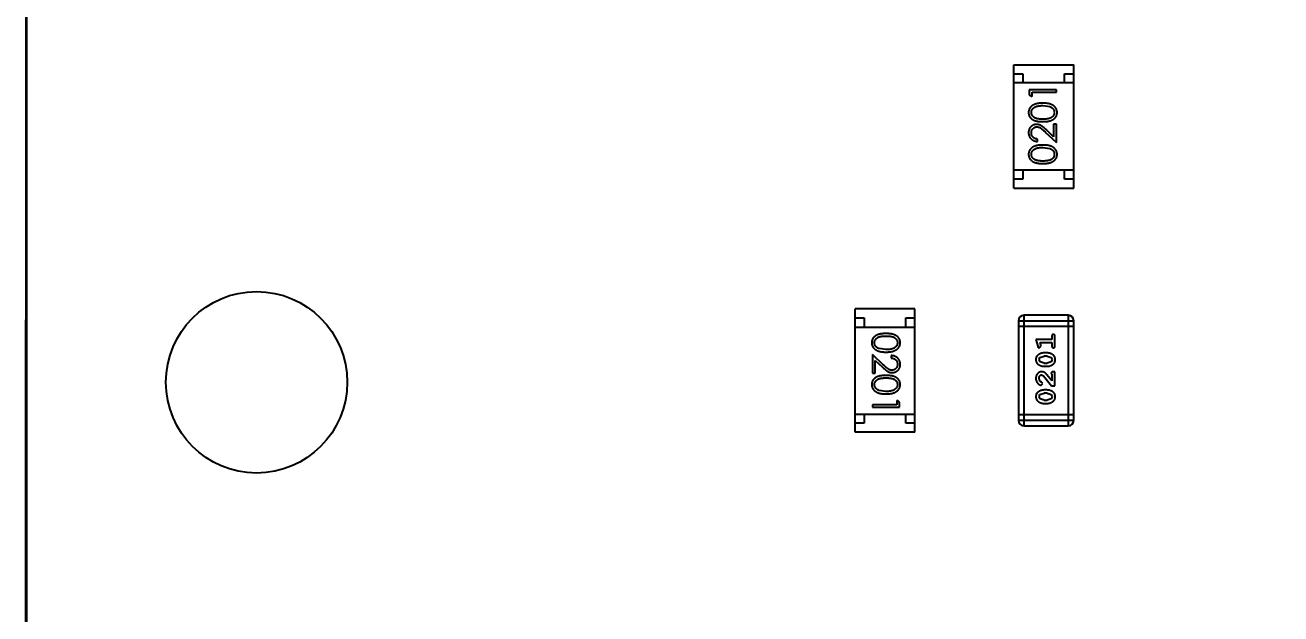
# Model space of a CAD drawing. Header units: inches. Extents: x -13 to 119, y -33 to 44.
# Drawn here: x 87.68 to 94.6, y 14.35 to 17.59 of the extents above; entities that cross this region are included whole.
import ezdxf

# ---------------------------------------------------------------- set-up
doc = ezdxf.new("R2010")
doc.units = ezdxf.units.IN
doc.header["$LTSCALE"] = 1.21
doc.header["$MEASUREMENT"] = 0
doc.header["$PDMODE"] = 3
doc.header["$PDSIZE"] = 0.3125
doc.layers.get('0').update_dxf_attribs({"linetype": 'CONTINUOUS'})
doc.layers.get('Defpoints').update_dxf_attribs({"linetype": 'CONTINUOUS'})
doc.layers.add('DIM', color=3, linetype='CONTINUOUS')
doc.styles.get("Standard").update_dxf_attribs({"font": 'txt', "width": 0.8})
doc.dimstyles.get("Standard").update_dxf_attribs({"dimtxt": 0.15625, "dimasz": 0.1875, "dimexe": 0.125, "dimexo": 0.0625, "dimgap": 0.09, "dimtad": 0, "dimtih": 1, "dimtoh": 1, "dimzin": 4, "dimdsep": 46, "dimtxsty": 'Standard', "dimblk": '_FILLED', "dimblk1": '_FILLED', "dimblk2": '_FILLED', "dimcen": 0.09, "dimazin": 1, "dimtp": 0.01, "dimtm": 0.01, "dimtfac": 1, "dimtofl": 0, "dimtmove": 0, "dimatfit": 3, "dimldrblk": '_FILLED', "dimfxl": 1, "dimtolj": 1, "dimtzin": 4, "dimarcsym": 0})

# ---------------------------------------------------------------- blocks, each defined once
blk = doc.blocks.new('_FILLED')
at = {"color": 0, "linetype": 'ByBlock'}
blk.add_solid([(0, 0), (-1, 0.1667), (-1, -0.1667)], dxfattribs=at)
blk = doc.blocks.new('*D26')
at = {"layer": 'Defpoints', "color": 0}
for p in [(87.6825, 22.6485), (108.0025, -8.1472), (108.0025, -17.2496)]:
    blk.add_point(p, dxfattribs=at)
at = {"layer": 'DIM', "color": 0, "lineweight": -2}
for p, q in [((87.6825, 22.586), (87.6825, -17.3746)), ((108.0025, -8.2097), (108.0025, -17.3746)), ((88.8825, -17.2496), (95.9125, -17.2496)), ((106.8025, -17.2496), (99.7725, -17.2496))]:
    blk.add_line(p, q, dxfattribs=at)
at = {"layer": 'DIM', "color": 0, "lineweight": -2, "xscale": 1.2, "yscale": 1.2, "zscale": 1.2, "rotation": 180}
blk.add_blockref('_FILLED', (87.6825, -17.2496), dxfattribs=at)
at = {"layer": 'DIM', "color": 0, "lineweight": -2, "xscale": 1.2, "yscale": 1.2, "zscale": 1.2}
blk.add_blockref('_FILLED', (108.0025, -17.2496), dxfattribs=at)
at = {"layer": 'DIM', "color": 0, "insert": (97.8425, -17.2496), "char_height": 1.2, "attachment_point": 5}
blk.add_mtext('\\A1;20.32', dxfattribs=at)

msp = doc.modelspace()

# ---------------------------------------------------------------- linework, layer by layer
at = {"color": 7, "linetype": 'Continuous'}
for p, q in [((87.6756, -1.8207), (87.6825, 22.6479)), ((93.1309, 16.6939), (93.1309, 17.3739)), ((93.1309, 17.3739), (93.4609, 17.3739)), ((93.1309, 17.3239), (93.1809, 17.3239)), ((93.1809, 17.3239), (93.1809, 17.2739)), ((93.4109, 17.2739), (93.4109, 17.3239)), ((93.4109, 17.3239), (93.4609, 17.3239)), ((93.4609, 16.6939), (93.4609, 17.3739)), ((93.4609, 17.2739), (93.1309, 17.2739)), ((93.2157, 17.2357), (93.2157, 17.2079)), ((93.3657, 17.2357), (93.2157, 17.2357)), ((93.2157, 17.2079), (93.231, 17.1991)), ((93.231, 17.1991), (93.231, 17.2222)), ((93.231, 17.2222), (93.3657, 17.2222)), ((93.3657, 17.2222), (93.3657, 17.2357)), ((93.2907, 17.1491), (93.3284, 17.1434)), ((93.3503, 17.0472), (93.3503, 16.9774)), ((93.3657, 17.0472), (93.3503, 17.0472)), ((93.3657, 16.9453), (93.3657, 17.0472)), ((93.3036, 17.0035), (93.3657, 16.9453)), ((93.3503, 16.9774), (93.3102, 17.0149)), ((93.2618, 16.951), (93.2618, 16.9645)), ((93.2907, 16.9184), (93.3284, 16.9127)), ((93.4609, 16.7939), (93.1309, 16.7939)), ((93.1809, 16.7939), (93.1809, 16.7439)), ((93.4109, 16.7439), (93.4109, 16.7939)), ((93.1809, 16.7439), (93.1309, 16.7439)), ((93.4609, 16.7439), (93.4109, 16.7439)), ((93.1309, 16.6939), (93.4609, 16.6939)), ((92.2549, 15.3485), (92.2549, 16.0285)), ((92.5849, 16.0285), (92.2549, 16.0285)), ((92.5849, 15.3485), (92.5849, 16.0285)), ((92.2549, 15.9785), (92.3049, 15.9785)), ((92.3049, 15.9785), (92.3049, 15.9285)), ((92.5349, 15.9285), (92.5349, 15.9785)), ((92.5349, 15.9785), (92.5849, 15.9785)), ((93.1564, 15.9628), (93.1564, 15.4141)), ((93.1564, 15.9628), (93.4612, 15.9628)), ((93.1869, 15.3836), (93.1869, 15.9932)), ((93.4307, 15.9932), (93.1869, 15.9932)), ((93.4307, 15.9932), (93.4307, 15.3836)), ((93.4612, 15.4141), (93.4612, 15.9628)), ((92.2549, 15.9285), (92.5849, 15.9285)), ((93.4612, 15.9323), (93.1564, 15.9323)), ((93.3403, 15.8772), (93.3403, 15.8599)), ((93.3576, 15.8253), (93.3576, 15.8772)), ((92.4251, 15.804), (92.3874, 15.8097)), ((93.2522, 15.8599), (93.2621, 15.8233)), ((93.3403, 15.8599), (93.2522, 15.8599)), ((93.2712, 15.8143), (93.2805, 15.8222)), ((93.2795, 15.8276), (93.2753, 15.8426)), ((93.2753, 15.8426), (93.3403, 15.8426)), ((93.2805, 15.8222), (93.2795, 15.8276)), ((93.3403, 15.8426), (93.3403, 15.8253)), ((92.3501, 15.7771), (92.3501, 15.6751)), ((92.4122, 15.7189), (92.3501, 15.7771)), ((92.3655, 15.6751), (92.3655, 15.7449)), ((92.3655, 15.7449), (92.4056, 15.7074)), ((92.454, 15.7713), (92.454, 15.7578)), ((93.2695, 15.749), (93.2748, 15.7611)), ((93.2753, 15.7366), (93.2695, 15.749)), ((93.2748, 15.7611), (93.2971, 15.7687)), ((93.2971, 15.7293), (93.2753, 15.7366)), ((93.3146, 15.786), (93.2968, 15.786)), ((93.3143, 15.7687), (93.2971, 15.7687)), ((93.2971, 15.7293), (93.3143, 15.7293)), ((93.3143, 15.7687), (93.3361, 15.7614)), ((93.3366, 15.737), (93.3143, 15.7293)), ((93.3361, 15.7614), (93.3419, 15.7491)), ((93.3419, 15.7491), (93.3366, 15.737)), ((92.3501, 15.6751), (92.3655, 15.6751)), ((93.284, 15.6648), (93.2937, 15.6601)), ((93.2937, 15.6601), (93.3387, 15.6051)), ((93.2968, 15.712), (93.3146, 15.712)), ((93.3403, 15.6318), (93.3133, 15.6654)), ((93.3371, 15.6735), (93.3403, 15.668)), ((93.3403, 15.668), (93.3403, 15.6318)), ((93.3576, 15.6821), (93.3497, 15.6821)), ((93.3576, 15.6051), (93.3576, 15.6821)), ((93.2749, 15.6305), (93.2695, 15.6453)), ((93.2834, 15.6255), (93.2749, 15.6305)), ((93.2815, 15.6082), (93.2899, 15.617)), ((93.2899, 15.617), (93.2834, 15.6255)), ((93.3387, 15.6051), (93.3576, 15.6051)), ((92.4251, 15.5732), (92.3874, 15.5789)), ((92.4848, 15.5232), (92.4848, 15.5001)), ((92.5001, 15.5144), (92.4848, 15.5232)), ((93.2695, 15.5444), (93.2748, 15.5566)), ((93.2753, 15.5321), (93.2695, 15.5444)), ((93.2748, 15.5566), (93.2971, 15.5642)), ((93.2971, 15.5248), (93.2753, 15.5321)), ((93.3146, 15.5815), (93.2968, 15.5815)), ((93.3143, 15.5642), (93.2971, 15.5642)), ((93.2971, 15.5248), (93.3143, 15.5248)), ((93.3143, 15.5642), (93.3361, 15.5569)), ((93.3366, 15.5325), (93.3143, 15.5248)), ((93.3361, 15.5569), (93.3419, 15.5446)), ((93.3419, 15.5446), (93.3366, 15.5325)), ((92.3501, 15.5001), (92.3501, 15.4867)), ((92.4848, 15.5001), (92.3501, 15.5001)), ((92.3501, 15.4867), (92.5001, 15.4867)), ((92.5001, 15.4867), (92.5001, 15.5144)), ((93.2968, 15.5075), (93.3146, 15.5075)), ((92.2549, 15.4485), (92.5849, 15.4485)), ((92.3049, 15.3985), (92.2549, 15.3985)), ((92.3049, 15.4485), (92.3049, 15.3985)), ((92.5349, 15.3985), (92.5349, 15.4485)), ((92.5849, 15.3985), (92.5349, 15.3985)), ((93.4612, 15.4446), (93.1564, 15.4446)), ((93.4612, 15.4141), (93.1564, 15.4141)), ((93.1869, 15.3836), (93.4307, 15.3836)), ((92.5849, 15.3485), (92.2549, 15.3485))]:
    msp.add_line(p, q, dxfattribs=at)
msp.add_circle((88.9525, 15.6239), 0.5, dxfattribs=at)
for centre, start, end in [((93.1869, 15.9628), 90, 180), ((93.4307, 15.9628), 0, 90), ((93.1869, 15.4141), 180, 270), ((93.4307, 15.4141), 270, 0)]:
    msp.add_arc(centre, 0.0305, start, end, dxfattribs=at)
for points, knots in [([(93.2907, 17.1626), (93.2884, 17.1626), (93.2839, 17.1625), (93.2774, 17.1622), (93.2711, 17.1617), (93.2653, 17.1609), (93.2598, 17.16), (93.2547, 17.1588), (93.25, 17.1574), (93.2455, 17.1558), (93.2414, 17.154), (93.2376, 17.1521), (93.2341, 17.15), (93.2307, 17.1477), (93.2277, 17.1453), (93.2249, 17.1427), (93.2224, 17.14), (93.2202, 17.1371), (93.2182, 17.1342), (93.2165, 17.1311), (93.215, 17.1279), (93.2139, 17.1246), (93.2129, 17.1213), (93.2123, 17.1179), (93.2119, 17.1144), (93.2118, 17.112), (93.2118, 17.1108)], [0, 0, 0, 0, 0.065278, 0.127205, 0.186168, 0.241675, 0.294115, 0.343609, 0.390387, 0.434463, 0.476646, 0.517002, 0.555936, 0.593716, 0.630057, 0.665601, 0.700745, 0.734917, 0.768681, 0.802087, 0.834849, 0.867433, 0.900138, 0.932806, 0.966212, 1, 1, 1, 1]), ([(93.2272, 17.1113), (93.2273, 17.1129), (93.2275, 17.1162), (93.2287, 17.121), (93.2308, 17.1257), (93.2332, 17.1295), (93.2355, 17.1323), (93.2375, 17.1344), (93.2397, 17.1363), (93.2422, 17.1381), (93.2449, 17.1398), (93.2478, 17.1414), (93.251, 17.1428), (93.2544, 17.1441), (93.2581, 17.1453), (93.262, 17.1464), (93.2662, 17.1472), (93.2706, 17.1479), (93.2753, 17.1484), (93.2802, 17.1489), (93.2853, 17.1491), (93.2888, 17.1491), (93.2907, 17.1491)], [0, 0, 0, 0, 0.059689, 0.119507, 0.181075, 0.246162, 0.279894, 0.314468, 0.350403, 0.387474, 0.426147, 0.466624, 0.508745, 0.553328, 0.600058, 0.649177, 0.700552, 0.754894, 0.811825, 0.871514, 0.934319, 1, 1, 1, 1]), ([(93.3695, 17.1108), (93.3695, 17.112), (93.3694, 17.1144), (93.369, 17.1179), (93.3683, 17.1213), (93.3674, 17.1247), (93.3662, 17.1279), (93.3648, 17.1311), (93.363, 17.1342), (93.361, 17.1372), (93.3588, 17.1401), (93.3562, 17.1429), (93.3535, 17.1455), (93.3504, 17.1479), (93.3471, 17.1501), (93.3435, 17.1522), (93.3397, 17.1541), (93.3357, 17.1559), (93.3313, 17.1575), (93.3265, 17.1588), (93.3214, 17.16), (93.316, 17.161), (93.3102, 17.1617), (93.304, 17.1622), (93.2975, 17.1625), (93.293, 17.1626), (93.2907, 17.1626)], [0, 0, 0, 0, 0.033824, 0.067298, 0.10028, 0.133019, 0.165736, 0.198792, 0.232372, 0.266409, 0.301016, 0.336196, 0.371972, 0.408574, 0.446394, 0.485225, 0.525372, 0.567224, 0.611081, 0.65775, 0.70702, 0.759235, 0.814484, 0.873227, 0.934937, 1, 1, 1, 1]), ([(93.3284, 17.1434), (93.3294, 17.1431), (93.3315, 17.1423), (93.3344, 17.141), (93.3371, 17.1395), (93.3396, 17.1379), (93.3419, 17.1362), (93.3441, 17.1343), (93.346, 17.1323), (93.3482, 17.1295), (93.3506, 17.1258), (93.3526, 17.1211), (93.3539, 17.1162), (93.354, 17.1129), (93.3541, 17.1113)], [0, 0, 0, 0, 0.075949, 0.148549, 0.218996, 0.286119, 0.351826, 0.416074, 0.478265, 0.540325, 0.660405, 0.774606, 0.887187, 1, 1, 1, 1]), ([(93.2118, 17.1108), (93.2118, 17.1096), (93.2119, 17.1073), (93.2123, 17.1038), (93.2129, 17.1005), (93.2139, 17.0972), (93.215, 17.094), (93.2165, 17.0909), (93.2182, 17.0878), (93.2202, 17.0849), (93.2224, 17.0821), (93.2248, 17.0794), (93.2275, 17.0769), (93.2305, 17.0746), (93.2337, 17.0725), (93.2372, 17.0704), (93.2409, 17.0686), (93.2448, 17.0669), (93.2491, 17.0654), (93.2538, 17.0642), (93.2589, 17.063), (93.2645, 17.0622), (93.2704, 17.0615), (93.2768, 17.061), (93.2836, 17.0607), (93.2883, 17.0607), (93.2907, 17.0607)], [0, 0, 0, 0, 0.033742, 0.066533, 0.099153, 0.13154, 0.164087, 0.196563, 0.229707, 0.263315, 0.297504, 0.331686, 0.366482, 0.4021, 0.438958, 0.476748, 0.515985, 0.556589, 0.599519, 0.645765, 0.695487, 0.748721, 0.805687, 0.866754, 0.931405, 1, 1, 1, 1]), ([(93.2564, 17.0453), (93.2549, 17.0452), (93.252, 17.0451), (93.2477, 17.0446), (93.2435, 17.0436), (93.2395, 17.0422), (93.2357, 17.0404), (93.232, 17.0383), (93.2284, 17.0357), (93.225, 17.0328), (93.2219, 17.0296), (93.2192, 17.026), (93.2169, 17.0223), (93.215, 17.0183), (93.2136, 17.0141), (93.2126, 17.0096), (93.2119, 17.0048), (93.2118, 17.0016), (93.2118, 17)], [0, 0, 0, 0, 0.06271, 0.123347, 0.183401, 0.242828, 0.302097, 0.36242, 0.423725, 0.487032, 0.550491, 0.612709, 0.674265, 0.73617, 0.799211, 0.863483, 0.930525, 1, 1, 1, 1]), ([(93.2907, 17.0741), (93.2886, 17.0741), (93.2847, 17.0741), (93.2791, 17.0744), (93.2738, 17.0747), (93.2689, 17.0753), (93.2644, 17.0759), (93.2602, 17.0767), (93.2565, 17.0776), (93.2531, 17.0787), (93.2499, 17.0799), (93.247, 17.0813), (93.2443, 17.0828), (93.2418, 17.0844), (93.2395, 17.0862), (93.2374, 17.0881), (93.2354, 17.0901), (93.2332, 17.0929), (93.2308, 17.0967), (93.2287, 17.1014), (93.2275, 17.1063), (93.2273, 17.1096), (93.2272, 17.1113)], [0, 0, 0, 0, 0.073302, 0.142286, 0.206253, 0.266017, 0.321612, 0.372532, 0.419497, 0.462398, 0.502825, 0.541489, 0.579034, 0.615143, 0.650298, 0.684912, 0.718701, 0.752189, 0.817245, 0.879117, 0.939613, 1, 1, 1, 1]), ([(93.3102, 17.0149), (93.3087, 17.0164), (93.3057, 17.0191), (93.3014, 17.0231), (93.2972, 17.0266), (93.2933, 17.0298), (93.2897, 17.0327), (93.2863, 17.0352), (93.2832, 17.0373), (93.2794, 17.0396), (93.2746, 17.0419), (93.2687, 17.0438), (93.2626, 17.0451), (93.2585, 17.0452), (93.2564, 17.0453)], [0, 0, 0, 0, 0.09953, 0.192079, 0.277712, 0.357454, 0.429648, 0.495771, 0.555538, 0.608657, 0.707578, 0.804328, 0.901298, 1, 1, 1, 1]), ([(93.3541, 17.1113), (93.354, 17.1096), (93.3539, 17.1063), (93.3526, 17.1014), (93.3505, 17.0967), (93.3481, 17.0929), (93.3458, 17.0901), (93.3439, 17.088), (93.3417, 17.0861), (93.3394, 17.0844), (93.3369, 17.0827), (93.3342, 17.0813), (93.3313, 17.0799), (93.3282, 17.0787), (93.3248, 17.0776), (93.321, 17.0766), (93.3169, 17.0759), (93.3124, 17.0752), (93.3075, 17.0748), (93.3022, 17.0744), (93.2965, 17.0741), (93.2927, 17.0741), (93.2907, 17.0741)], [0, 0, 0, 0, 0.060034, 0.120278, 0.182348, 0.247919, 0.281641, 0.315701, 0.350322, 0.385703, 0.421819, 0.459196, 0.497866, 0.538301, 0.58121, 0.628183, 0.679403, 0.734699, 0.794074, 0.858416, 0.927049, 1, 1, 1, 1]), ([(93.2907, 17.0607), (93.2931, 17.0607), (93.2977, 17.0607), (93.3045, 17.061), (93.3109, 17.0615), (93.3168, 17.0622), (93.3223, 17.0631), (93.3275, 17.0642), (93.3322, 17.0655), (93.3365, 17.067), (93.3405, 17.0687), (93.3443, 17.0706), (93.3477, 17.0726), (93.3509, 17.0748), (93.3539, 17.0771), (93.3566, 17.0795), (93.3591, 17.0822), (93.3613, 17.085), (93.3632, 17.0879), (93.3649, 17.0909), (93.3663, 17.094), (93.3675, 17.0972), (93.3684, 17.1005), (93.369, 17.1038), (93.3694, 17.1073), (93.3695, 17.1096), (93.3695, 17.1108)], [0, 0, 0, 0, 0.068113, 0.132564, 0.193427, 0.250218, 0.303569, 0.353576, 0.400235, 0.443586, 0.484619, 0.524292, 0.56238, 0.599049, 0.63494, 0.669782, 0.704009, 0.737842, 0.771098, 0.803896, 0.836415, 0.868639, 0.900715, 0.933378, 0.966213, 1, 1, 1, 1]), ([(93.2118, 17), (93.2118, 16.9983), (93.2119, 16.995), (93.2126, 16.9902), (93.2137, 16.9855), (93.2152, 16.9811), (93.2172, 16.9769), (93.2197, 16.9729), (93.2225, 16.9691), (93.2258, 16.9655), (93.2294, 16.9622), (93.2333, 16.9594), (93.2375, 16.9569), (93.2419, 16.9549), (93.2465, 16.9533), (93.2514, 16.9521), (93.2565, 16.9513), (93.26, 16.9511), (93.2618, 16.951)], [0, 0, 0, 0, 0.06445, 0.126725, 0.187421, 0.247417, 0.306749, 0.366595, 0.427749, 0.490235, 0.553031, 0.614805, 0.676505, 0.738096, 0.801021, 0.864897, 0.931209, 1, 1, 1, 1]), ([(93.2272, 16.9993), (93.2272, 17.0004), (93.2273, 17.0026), (93.2277, 17.0058), (93.2284, 17.0089), (93.2294, 17.0119), (93.2307, 17.0147), (93.2322, 17.0174), (93.2341, 17.02), (93.2361, 17.0224), (93.2384, 17.0246), (93.2408, 17.0265), (93.2434, 17.0282), (93.246, 17.0295), (93.2487, 17.0305), (93.2516, 17.0313), (93.2546, 17.0317), (93.2566, 17.0318), (93.2576, 17.0318)], [0, 0, 0, 0, 0.068027, 0.133505, 0.19695, 0.26027, 0.322741, 0.384982, 0.448465, 0.513424, 0.578224, 0.640011, 0.700094, 0.760067, 0.819012, 0.877878, 0.938035, 1, 1, 1, 1]), ([(93.2618, 16.9645), (93.2605, 16.9646), (93.2579, 16.9649), (93.2541, 16.9656), (93.2505, 16.9666), (93.2472, 16.9678), (93.2441, 16.9693), (93.2413, 16.9711), (93.2386, 16.9731), (93.2363, 16.9753), (93.2341, 16.9778), (93.2323, 16.9804), (93.2307, 16.9832), (93.2294, 16.9861), (93.2284, 16.9892), (93.2277, 16.9924), (93.2273, 16.9958), (93.2272, 16.9981), (93.2272, 16.9993)], [0, 0, 0, 0, 0.073648, 0.143686, 0.210962, 0.275557, 0.338064, 0.399311, 0.4594, 0.51934, 0.579024, 0.637809, 0.695959, 0.754122, 0.813113, 0.873453, 0.935561, 1, 1, 1, 1]), ([(93.2576, 17.0318), (93.2592, 17.0318), (93.2625, 17.0316), (93.2672, 17.0306), (93.2719, 17.0289), (93.2757, 17.0269), (93.2788, 17.0249), (93.2815, 17.023), (93.2844, 17.0206), (93.2877, 17.018), (93.2913, 17.0149), (93.2951, 17.0114), (93.2993, 17.0076), (93.3021, 17.0049), (93.3036, 17.0035)], [0, 0, 0, 0, 0.088014, 0.174976, 0.2638, 0.355443, 0.406413, 0.465519, 0.533076, 0.609353, 0.693899, 0.787171, 0.889197, 1, 1, 1, 1]), ([(93.2907, 16.9318), (93.2884, 16.9318), (93.2839, 16.9317), (93.2774, 16.9315), (93.2711, 16.9309), (93.2653, 16.9302), (93.2598, 16.9292), (93.2547, 16.9281), (93.25, 16.9266), (93.2455, 16.925), (93.2414, 16.9232), (93.2376, 16.9213), (93.2341, 16.9192), (93.2307, 16.917), (93.2277, 16.9145), (93.2249, 16.912), (93.2224, 16.9093), (93.2202, 16.9064), (93.2182, 16.9034), (93.2165, 16.9003), (93.215, 16.8971), (93.2139, 16.8939), (93.2129, 16.8905), (93.2123, 16.8871), (93.2119, 16.8836), (93.2118, 16.8812), (93.2118, 16.88)], [0, 0, 0, 0, 0.065278, 0.127205, 0.186168, 0.241675, 0.294115, 0.343609, 0.390387, 0.434463, 0.476646, 0.517002, 0.555936, 0.593716, 0.630057, 0.665601, 0.700745, 0.734917, 0.768681, 0.802087, 0.834849, 0.867433, 0.900138, 0.932806, 0.966212, 1, 1, 1, 1]), ([(93.2272, 16.8805), (93.2273, 16.8821), (93.2275, 16.8854), (93.2287, 16.8903), (93.2308, 16.8949), (93.2332, 16.8987), (93.2355, 16.9015), (93.2375, 16.9036), (93.2397, 16.9056), (93.2422, 16.9074), (93.2449, 16.909), (93.2478, 16.9106), (93.251, 16.912), (93.2544, 16.9134), (93.2581, 16.9145), (93.262, 16.9156), (93.2662, 16.9164), (93.2706, 16.9172), (93.2753, 16.9177), (93.2802, 16.9181), (93.2853, 16.9183), (93.2888, 16.9183), (93.2907, 16.9184)], [0, 0, 0, 0, 0.059689, 0.119507, 0.181075, 0.246162, 0.279894, 0.314468, 0.350403, 0.387474, 0.426147, 0.466624, 0.508745, 0.553328, 0.600058, 0.649177, 0.700552, 0.754894, 0.811825, 0.871514, 0.934319, 1, 1, 1, 1]), ([(93.3695, 16.88), (93.3695, 16.8812), (93.3694, 16.8836), (93.369, 16.8871), (93.3683, 16.8906), (93.3674, 16.8939), (93.3662, 16.8972), (93.3648, 16.9004), (93.363, 16.9035), (93.361, 16.9065), (93.3588, 16.9094), (93.3562, 16.9121), (93.3535, 16.9147), (93.3504, 16.9171), (93.3471, 16.9193), (93.3435, 16.9214), (93.3397, 16.9233), (93.3357, 16.9251), (93.3313, 16.9267), (93.3265, 16.9281), (93.3214, 16.9292), (93.316, 16.9302), (93.3102, 16.9309), (93.304, 16.9315), (93.2975, 16.9317), (93.293, 16.9318), (93.2907, 16.9318)], [0, 0, 0, 0, 0.033824, 0.067298, 0.10028, 0.133019, 0.165736, 0.198792, 0.232372, 0.266409, 0.301016, 0.336196, 0.371972, 0.408574, 0.446394, 0.485225, 0.525372, 0.567224, 0.611081, 0.65775, 0.70702, 0.759235, 0.814484, 0.873227, 0.934937, 1, 1, 1, 1]), ([(93.3284, 16.9127), (93.3294, 16.9123), (93.3315, 16.9115), (93.3344, 16.9102), (93.3371, 16.9087), (93.3396, 16.9071), (93.3419, 16.9054), (93.3441, 16.9035), (93.346, 16.9015), (93.3482, 16.8987), (93.3506, 16.895), (93.3526, 16.8903), (93.3539, 16.8855), (93.354, 16.8822), (93.3541, 16.8805)], [0, 0, 0, 0, 0.075949, 0.148549, 0.218996, 0.286119, 0.351826, 0.416074, 0.478265, 0.540325, 0.660405, 0.774606, 0.887187, 1, 1, 1, 1]), ([(93.2118, 16.88), (93.2118, 16.8789), (93.2119, 16.8765), (93.2123, 16.8731), (93.2129, 16.8697), (93.2139, 16.8664), (93.215, 16.8632), (93.2165, 16.8601), (93.2182, 16.8571), (93.2202, 16.8541), (93.2224, 16.8513), (93.2248, 16.8486), (93.2275, 16.8462), (93.2305, 16.8438), (93.2337, 16.8417), (93.2372, 16.8397), (93.2409, 16.8378), (93.2448, 16.8362), (93.2491, 16.8347), (93.2538, 16.8334), (93.2589, 16.8323), (93.2645, 16.8314), (93.2704, 16.8307), (93.2768, 16.8302), (93.2836, 16.8299), (93.2883, 16.8299), (93.2907, 16.8299)], [0, 0, 0, 0, 0.033742, 0.066533, 0.099153, 0.13154, 0.164087, 0.196563, 0.229707, 0.263315, 0.297504, 0.331686, 0.366482, 0.4021, 0.438958, 0.476748, 0.515985, 0.556589, 0.599519, 0.645765, 0.695487, 0.748721, 0.805687, 0.866754, 0.931405, 1, 1, 1, 1]), ([(93.2907, 16.8434), (93.2886, 16.8434), (93.2847, 16.8434), (93.2791, 16.8436), (93.2738, 16.844), (93.2689, 16.8445), (93.2644, 16.8451), (93.2602, 16.8459), (93.2565, 16.8468), (93.2531, 16.8479), (93.2499, 16.8492), (93.247, 16.8505), (93.2443, 16.852), (93.2418, 16.8537), (93.2395, 16.8554), (93.2374, 16.8573), (93.2354, 16.8593), (93.2332, 16.8622), (93.2308, 16.8659), (93.2287, 16.8706), (93.2275, 16.8755), (93.2273, 16.8788), (93.2272, 16.8805)], [0, 0, 0, 0, 0.073302, 0.142286, 0.206253, 0.266017, 0.321612, 0.372532, 0.419497, 0.462398, 0.502825, 0.541489, 0.579034, 0.615143, 0.650298, 0.684912, 0.718701, 0.752189, 0.817245, 0.879117, 0.939613, 1, 1, 1, 1]), ([(93.3541, 16.8805), (93.354, 16.8788), (93.3539, 16.8755), (93.3526, 16.8707), (93.3505, 16.8659), (93.3481, 16.8622), (93.3458, 16.8593), (93.3439, 16.8573), (93.3417, 16.8554), (93.3394, 16.8536), (93.3369, 16.852), (93.3342, 16.8505), (93.3313, 16.8491), (93.3282, 16.8479), (93.3248, 16.8468), (93.321, 16.8459), (93.3169, 16.8451), (93.3124, 16.8444), (93.3075, 16.844), (93.3022, 16.8436), (93.2965, 16.8434), (93.2927, 16.8434), (93.2907, 16.8434)], [0, 0, 0, 0, 0.060034, 0.120278, 0.182348, 0.247919, 0.281641, 0.315701, 0.350322, 0.385703, 0.421819, 0.459196, 0.497866, 0.538301, 0.58121, 0.628183, 0.679403, 0.734699, 0.794074, 0.858416, 0.927049, 1, 1, 1, 1]), ([(93.2907, 16.8299), (93.2931, 16.8299), (93.2977, 16.8299), (93.3045, 16.8302), (93.3109, 16.8307), (93.3168, 16.8315), (93.3223, 16.8324), (93.3275, 16.8334), (93.3322, 16.8347), (93.3365, 16.8363), (93.3405, 16.8379), (93.3443, 16.8398), (93.3477, 16.8418), (93.3509, 16.844), (93.3539, 16.8463), (93.3566, 16.8488), (93.3591, 16.8514), (93.3613, 16.8542), (93.3632, 16.8571), (93.3649, 16.8602), (93.3663, 16.8632), (93.3675, 16.8664), (93.3684, 16.8697), (93.369, 16.8731), (93.3694, 16.8765), (93.3695, 16.8789), (93.3695, 16.88)], [0, 0, 0, 0, 0.068113, 0.132564, 0.193427, 0.250218, 0.303569, 0.353576, 0.400235, 0.443586, 0.484619, 0.524292, 0.56238, 0.599049, 0.63494, 0.669782, 0.704009, 0.737842, 0.771098, 0.803896, 0.836415, 0.868639, 0.900715, 0.933378, 0.966213, 1, 1, 1, 1]), ([(92.4251, 15.8924), (92.4227, 15.8924), (92.4181, 15.8924), (92.4113, 15.8921), (92.4049, 15.8916), (92.399, 15.8909), (92.3935, 15.89), (92.3883, 15.8889), (92.3836, 15.8876), (92.3793, 15.8861), (92.3753, 15.8844), (92.3715, 15.8825), (92.3681, 15.8805), (92.3649, 15.8783), (92.3619, 15.876), (92.3592, 15.8736), (92.3567, 15.8709), (92.3545, 15.8681), (92.3526, 15.8652), (92.3509, 15.8622), (92.3495, 15.8591), (92.3483, 15.8559), (92.3474, 15.8526), (92.3468, 15.8493), (92.3464, 15.8458), (92.3463, 15.8435), (92.3463, 15.8423)], [0, 0, 0, 0, 0.068113, 0.132564, 0.193427, 0.250218, 0.303569, 0.353576, 0.400235, 0.443586, 0.484619, 0.524292, 0.56238, 0.599049, 0.63494, 0.669782, 0.704009, 0.737842, 0.771098, 0.803896, 0.836415, 0.868639, 0.900715, 0.933378, 0.966213, 1, 1, 1, 1]), ([(92.3617, 15.8418), (92.3618, 15.8435), (92.3619, 15.8468), (92.3632, 15.8517), (92.3653, 15.8564), (92.3677, 15.8602), (92.37, 15.863), (92.3719, 15.8651), (92.3741, 15.867), (92.3764, 15.8687), (92.3789, 15.8704), (92.3816, 15.8718), (92.3845, 15.8732), (92.3876, 15.8744), (92.391, 15.8755), (92.3948, 15.8765), (92.3989, 15.8772), (92.4034, 15.8779), (92.4083, 15.8783), (92.4136, 15.8787), (92.4193, 15.879), (92.4231, 15.879), (92.4251, 15.879)], [0, 0, 0, 0, 0.060034, 0.120278, 0.182348, 0.247919, 0.281641, 0.315701, 0.350322, 0.385703, 0.421819, 0.459196, 0.497866, 0.538301, 0.58121, 0.628183, 0.679403, 0.734699, 0.794074, 0.858416, 0.927049, 1, 1, 1, 1]), ([(92.504, 15.8423), (92.504, 15.8435), (92.5039, 15.8458), (92.5035, 15.8493), (92.5029, 15.8526), (92.5019, 15.8559), (92.5008, 15.8591), (92.4993, 15.8623), (92.4976, 15.8653), (92.4956, 15.8682), (92.4934, 15.871), (92.491, 15.8737), (92.4883, 15.8762), (92.4853, 15.8785), (92.4821, 15.8806), (92.4786, 15.8827), (92.4749, 15.8845), (92.471, 15.8862), (92.4667, 15.8877), (92.462, 15.8889), (92.4569, 15.8901), (92.4513, 15.8909), (92.4454, 15.8916), (92.439, 15.8921), (92.4322, 15.8924), (92.4275, 15.8924), (92.4251, 15.8924)], [0, 0, 0, 0, 0.033742, 0.066533, 0.099153, 0.13154, 0.164087, 0.196563, 0.229707, 0.263315, 0.297504, 0.331686, 0.366482, 0.4021, 0.438958, 0.476748, 0.515985, 0.556589, 0.599519, 0.645765, 0.695487, 0.748721, 0.805687, 0.866754, 0.931405, 1, 1, 1, 1]), ([(92.4251, 15.879), (92.4272, 15.879), (92.4311, 15.879), (92.4367, 15.8787), (92.442, 15.8784), (92.4469, 15.8778), (92.4514, 15.8772), (92.4556, 15.8764), (92.4593, 15.8755), (92.4627, 15.8744), (92.4659, 15.8732), (92.4688, 15.8718), (92.4715, 15.8703), (92.474, 15.8687), (92.4763, 15.8669), (92.4784, 15.865), (92.4804, 15.863), (92.4826, 15.8602), (92.485, 15.8564), (92.4871, 15.8517), (92.4883, 15.8468), (92.4885, 15.8435), (92.4886, 15.8418)], [0, 0, 0, 0, 0.073302, 0.142286, 0.206253, 0.266017, 0.321612, 0.372532, 0.419497, 0.462398, 0.502825, 0.541489, 0.579034, 0.615143, 0.650298, 0.684912, 0.718701, 0.752189, 0.817245, 0.879117, 0.939613, 1, 1, 1, 1]), ([(93.3489, 15.8882), (93.3483, 15.8882), (93.3471, 15.8881), (93.3455, 15.8876), (93.344, 15.8868), (93.3427, 15.8856), (93.3416, 15.8841), (93.3408, 15.8821), (93.3404, 15.8798), (93.3403, 15.8781), (93.3403, 15.8772)], [0, 0, 0, 0, 0.11517, 0.223509, 0.328254, 0.438012, 0.553651, 0.682263, 0.830856, 1, 1, 1, 1]), ([(93.3576, 15.8772), (93.3576, 15.8781), (93.3575, 15.8798), (93.3571, 15.8821), (93.3564, 15.8841), (93.3553, 15.8856), (93.3539, 15.8868), (93.3524, 15.8876), (93.3507, 15.8881), (93.3496, 15.8882), (93.3489, 15.8882)], [0, 0, 0, 0, 0.169012, 0.317488, 0.445429, 0.560977, 0.67065, 0.776666, 0.88492, 1, 1, 1, 1]), ([(92.3463, 15.8423), (92.3463, 15.8411), (92.3464, 15.8387), (92.3468, 15.8352), (92.3475, 15.8318), (92.3484, 15.8284), (92.3496, 15.8252), (92.351, 15.822), (92.3528, 15.8189), (92.3548, 15.8159), (92.357, 15.813), (92.3596, 15.8102), (92.3623, 15.8076), (92.3654, 15.8052), (92.3687, 15.803), (92.3723, 15.8009), (92.3761, 15.799), (92.3801, 15.7972), (92.3845, 15.7956), (92.3893, 15.7943), (92.3943, 15.7931), (92.3998, 15.7921), (92.4056, 15.7914), (92.4118, 15.7909), (92.4183, 15.7906), (92.4228, 15.7905), (92.4251, 15.7905)], [0, 0, 0, 0, 0.033824, 0.067298, 0.10028, 0.133019, 0.165736, 0.198792, 0.232372, 0.266409, 0.301016, 0.336196, 0.371972, 0.408574, 0.446394, 0.485225, 0.525372, 0.567224, 0.611081, 0.65775, 0.70702, 0.759235, 0.814484, 0.873227, 0.934937, 1, 1, 1, 1]), ([(92.3874, 15.8097), (92.3864, 15.81), (92.3843, 15.8108), (92.3814, 15.8121), (92.3787, 15.8136), (92.3762, 15.8152), (92.3739, 15.8169), (92.3717, 15.8188), (92.3698, 15.8208), (92.3676, 15.8236), (92.3652, 15.8273), (92.3632, 15.832), (92.3619, 15.8369), (92.3618, 15.8402), (92.3617, 15.8418)], [0, 0, 0, 0, 0.075949, 0.148549, 0.218996, 0.286119, 0.351826, 0.416074, 0.478265, 0.540325, 0.660405, 0.774606, 0.887187, 1, 1, 1, 1]), ([(92.4251, 15.7905), (92.4274, 15.7905), (92.4319, 15.7906), (92.4384, 15.7909), (92.4447, 15.7914), (92.4505, 15.7922), (92.456, 15.7931), (92.4611, 15.7943), (92.4658, 15.7957), (92.4703, 15.7973), (92.4743, 15.7991), (92.4782, 15.801), (92.4817, 15.8031), (92.4851, 15.8054), (92.4881, 15.8078), (92.4909, 15.8104), (92.4934, 15.8131), (92.4956, 15.816), (92.4976, 15.8189), (92.4993, 15.822), (92.5008, 15.8252), (92.5019, 15.8285), (92.5029, 15.8318), (92.5035, 15.8352), (92.5039, 15.8387), (92.504, 15.8411), (92.504, 15.8423)], [0, 0, 0, 0, 0.065278, 0.127205, 0.186168, 0.241675, 0.294115, 0.343609, 0.390387, 0.434463, 0.476646, 0.517002, 0.555936, 0.593716, 0.630057, 0.665601, 0.700745, 0.734917, 0.768681, 0.802087, 0.834849, 0.867433, 0.900138, 0.932806, 0.966212, 1, 1, 1, 1]), ([(92.4886, 15.8418), (92.4885, 15.8402), (92.4883, 15.8369), (92.4871, 15.8321), (92.485, 15.8274), (92.4826, 15.8236), (92.4803, 15.8208), (92.4783, 15.8187), (92.4761, 15.8168), (92.4736, 15.815), (92.4709, 15.8133), (92.468, 15.8117), (92.4648, 15.8103), (92.4614, 15.809), (92.4577, 15.8078), (92.4538, 15.8067), (92.4496, 15.8059), (92.4452, 15.8052), (92.4405, 15.8047), (92.4356, 15.8042), (92.4305, 15.804), (92.4269, 15.804), (92.4251, 15.804)], [0, 0, 0, 0, 0.059689, 0.119507, 0.181075, 0.246162, 0.279894, 0.314468, 0.350403, 0.387474, 0.426147, 0.466624, 0.508745, 0.553328, 0.600058, 0.649177, 0.700552, 0.754894, 0.811825, 0.871514, 0.934319, 1, 1, 1, 1]), ([(93.2621, 15.8233), (93.2623, 15.8225), (93.2628, 15.8209), (93.2637, 15.8188), (93.2646, 15.8172), (93.2656, 15.816), (93.2668, 15.8152), (93.2681, 15.8147), (93.2696, 15.8143), (93.2707, 15.8143), (93.2712, 15.8143)], [0, 0, 0, 0, 0.187321, 0.344927, 0.475328, 0.579604, 0.674244, 0.773631, 0.882025, 1, 1, 1, 1]), ([(93.3403, 15.8253), (93.3403, 15.8244), (93.3404, 15.8227), (93.3408, 15.8204), (93.3416, 15.8184), (93.3426, 15.8169), (93.344, 15.8157), (93.3455, 15.8149), (93.3471, 15.8144), (93.3483, 15.8143), (93.3489, 15.8143)], [0, 0, 0, 0, 0.169102, 0.317658, 0.446239, 0.563118, 0.671828, 0.776546, 0.884858, 1, 1, 1, 1]), ([(93.3489, 15.8143), (93.3496, 15.8143), (93.3507, 15.8144), (93.3524, 15.8149), (93.3539, 15.8157), (93.3553, 15.8169), (93.3563, 15.8184), (93.3571, 15.8204), (93.3575, 15.8227), (93.3576, 15.8244), (93.3576, 15.8253)], [0, 0, 0, 0, 0.115051, 0.223278, 0.329269, 0.437893, 0.554681, 0.682591, 0.83103, 1, 1, 1, 1]), ([(92.504, 15.7224), (92.504, 15.724), (92.5039, 15.7273), (92.5032, 15.7322), (92.5021, 15.7368), (92.5006, 15.7412), (92.4986, 15.7454), (92.4961, 15.7495), (92.4933, 15.7533), (92.49, 15.7568), (92.4864, 15.7601), (92.4825, 15.763), (92.4783, 15.7654), (92.4739, 15.7674), (92.4693, 15.7691), (92.4644, 15.7702), (92.4593, 15.771), (92.4558, 15.7712), (92.454, 15.7713)], [0, 0, 0, 0, 0.06445, 0.126725, 0.187421, 0.247417, 0.306749, 0.366595, 0.427749, 0.490235, 0.553031, 0.614805, 0.676505, 0.738096, 0.801021, 0.864897, 0.931209, 1, 1, 1, 1]), ([(92.454, 15.7578), (92.4553, 15.7577), (92.4579, 15.7574), (92.4617, 15.7567), (92.4653, 15.7558), (92.4686, 15.7545), (92.4717, 15.753), (92.4745, 15.7513), (92.4772, 15.7493), (92.4795, 15.747), (92.4817, 15.7446), (92.4835, 15.7419), (92.4851, 15.7392), (92.4864, 15.7362), (92.4874, 15.7331), (92.4881, 15.7299), (92.4885, 15.7265), (92.4886, 15.7242), (92.4886, 15.7231)], [0, 0, 0, 0, 0.073648, 0.143686, 0.210962, 0.275557, 0.338064, 0.399311, 0.4594, 0.51934, 0.579024, 0.637809, 0.695959, 0.754122, 0.813113, 0.873453, 0.935561, 1, 1, 1, 1]), ([(93.2968, 15.786), (93.2957, 15.786), (93.2936, 15.7859), (93.2904, 15.7856), (93.2873, 15.7851), (93.2842, 15.7844), (93.2811, 15.7835), (93.2781, 15.7824), (93.2751, 15.7811), (93.2723, 15.7796), (93.2695, 15.778), (93.267, 15.7764), (93.2646, 15.7747), (93.2625, 15.773), (93.2607, 15.7713), (93.259, 15.7696), (93.2576, 15.7679), (93.256, 15.7655), (93.2544, 15.7623), (93.2531, 15.7582), (93.2523, 15.7536), (93.2522, 15.7505), (93.2522, 15.7488)], [0, 0, 0, 0, 0.049855, 0.099516, 0.148482, 0.19758, 0.246804, 0.296268, 0.346517, 0.397047, 0.446826, 0.49336, 0.537801, 0.579207, 0.617974, 0.654833, 0.689171, 0.722088, 0.786392, 0.853518, 0.924186, 1, 1, 1, 1]), ([(93.2522, 15.7488), (93.2522, 15.7474), (93.2523, 15.7446), (93.253, 15.7405), (93.2541, 15.7367), (93.2557, 15.7331), (93.2578, 15.7298), (93.2603, 15.7267), (93.2633, 15.724), (93.2667, 15.7215), (93.2702, 15.7193), (93.2739, 15.7174), (93.2776, 15.7157), (93.2814, 15.7144), (93.2852, 15.7133), (93.289, 15.7126), (93.2929, 15.7121), (93.2955, 15.7121), (93.2968, 15.712)], [0, 0, 0, 0, 0.06692, 0.130834, 0.19258, 0.252759, 0.312631, 0.373411, 0.436359, 0.501894, 0.568244, 0.632472, 0.69556, 0.757163, 0.818592, 0.878885, 0.939235, 1, 1, 1, 1]), ([(93.3592, 15.7491), (93.3591, 15.7505), (93.3591, 15.7533), (93.3583, 15.7574), (93.3572, 15.7613), (93.3556, 15.7648), (93.3536, 15.7682), (93.3511, 15.7712), (93.3481, 15.774), (93.3448, 15.7765), (93.3412, 15.7787), (93.3375, 15.7806), (93.3338, 15.7823), (93.33, 15.7836), (93.3262, 15.7847), (93.3224, 15.7854), (93.3185, 15.7859), (93.3159, 15.7859), (93.3146, 15.786)], [0, 0, 0, 0, 0.067217, 0.131051, 0.19272, 0.252824, 0.312745, 0.373449, 0.436041, 0.501494, 0.567761, 0.632087, 0.695096, 0.757109, 0.817993, 0.878657, 0.939311, 1, 1, 1, 1]), ([(93.3146, 15.712), (93.3156, 15.7121), (93.3178, 15.7121), (93.3209, 15.7124), (93.3241, 15.7129), (93.3272, 15.7136), (93.3302, 15.7144), (93.3332, 15.7156), (93.3362, 15.7168), (93.339, 15.7183), (93.3418, 15.7199), (93.3443, 15.7215), (93.3466, 15.7232), (93.3487, 15.7248), (93.3506, 15.7265), (93.3523, 15.7282), (93.3537, 15.7299), (93.3553, 15.7323), (93.3569, 15.7355), (93.3582, 15.7397), (93.359, 15.7443), (93.3591, 15.7474), (93.3592, 15.7491)], [0, 0, 0, 0, 0.049886, 0.09882, 0.148132, 0.19689, 0.246038, 0.295176, 0.345305, 0.395692, 0.445312, 0.491875, 0.535813, 0.577009, 0.616081, 0.652689, 0.687585, 0.720206, 0.785062, 0.85223, 0.923759, 1, 1, 1, 1]), ([(92.4251, 15.6617), (92.4227, 15.6617), (92.4181, 15.6616), (92.4113, 15.6613), (92.4049, 15.6608), (92.399, 15.6601), (92.3935, 15.6592), (92.3883, 15.6582), (92.3836, 15.6568), (92.3793, 15.6553), (92.3753, 15.6536), (92.3715, 15.6518), (92.3681, 15.6497), (92.3649, 15.6476), (92.3619, 15.6453), (92.3592, 15.6428), (92.3567, 15.6401), (92.3545, 15.6373), (92.3526, 15.6344), (92.3509, 15.6314), (92.3495, 15.6283), (92.3483, 15.6251), (92.3474, 15.6218), (92.3468, 15.6185), (92.3464, 15.615), (92.3463, 15.6127), (92.3463, 15.6115)], [0, 0, 0, 0, 0.068113, 0.132564, 0.193427, 0.250218, 0.303569, 0.353576, 0.400235, 0.443586, 0.484619, 0.524292, 0.56238, 0.599049, 0.63494, 0.669782, 0.704009, 0.737842, 0.771098, 0.803896, 0.836415, 0.868639, 0.900715, 0.933378, 0.966213, 1, 1, 1, 1]), ([(92.4056, 15.7074), (92.4071, 15.706), (92.4101, 15.7032), (92.4144, 15.6992), (92.4186, 15.6957), (92.4225, 15.6925), (92.4261, 15.6896), (92.4295, 15.6872), (92.4326, 15.6851), (92.4364, 15.6827), (92.4412, 15.6804), (92.4471, 15.6785), (92.4532, 15.6773), (92.4573, 15.6771), (92.4594, 15.6771)], [0, 0, 0, 0, 0.09953, 0.192079, 0.277712, 0.357454, 0.429648, 0.495771, 0.555538, 0.608657, 0.707578, 0.804328, 0.901298, 1, 1, 1, 1]), ([(92.4582, 15.6905), (92.4566, 15.6906), (92.4533, 15.6907), (92.4485, 15.6917), (92.4439, 15.6934), (92.4401, 15.6954), (92.437, 15.6975), (92.4343, 15.6994), (92.4314, 15.7017), (92.4281, 15.7044), (92.4245, 15.7074), (92.4207, 15.7109), (92.4165, 15.7147), (92.4137, 15.7175), (92.4122, 15.7189)], [0, 0, 0, 0, 0.088014, 0.174976, 0.2638, 0.355443, 0.406413, 0.465519, 0.533076, 0.609353, 0.693899, 0.787171, 0.889197, 1, 1, 1, 1]), ([(92.504, 15.6115), (92.504, 15.6127), (92.5039, 15.615), (92.5035, 15.6185), (92.5029, 15.6219), (92.5019, 15.6251), (92.5008, 15.6284), (92.4993, 15.6315), (92.4976, 15.6345), (92.4956, 15.6375), (92.4934, 15.6403), (92.491, 15.6429), (92.4883, 15.6454), (92.4853, 15.6477), (92.4821, 15.6499), (92.4786, 15.6519), (92.4749, 15.6537), (92.471, 15.6554), (92.4667, 15.6569), (92.462, 15.6582), (92.4569, 15.6593), (92.4513, 15.6601), (92.4454, 15.6608), (92.439, 15.6613), (92.4322, 15.6616), (92.4275, 15.6617), (92.4251, 15.6617)], [0, 0, 0, 0, 0.033742, 0.066533, 0.099153, 0.13154, 0.164087, 0.196563, 0.229707, 0.263315, 0.297504, 0.331686, 0.366482, 0.4021, 0.438958, 0.476748, 0.515985, 0.556589, 0.599519, 0.645765, 0.695487, 0.748721, 0.805687, 0.866754, 0.931405, 1, 1, 1, 1]), ([(92.4886, 15.7231), (92.4886, 15.7219), (92.4885, 15.7197), (92.4881, 15.7165), (92.4874, 15.7134), (92.4864, 15.7104), (92.4851, 15.7076), (92.4836, 15.7049), (92.4817, 15.7023), (92.4797, 15.6999), (92.4774, 15.6977), (92.475, 15.6958), (92.4724, 15.6942), (92.4698, 15.6928), (92.4671, 15.6918), (92.4642, 15.6911), (92.4612, 15.6906), (92.4592, 15.6905), (92.4582, 15.6905)], [0, 0, 0, 0, 0.068027, 0.133505, 0.19695, 0.26027, 0.322741, 0.384982, 0.448465, 0.513424, 0.578224, 0.640011, 0.700094, 0.760067, 0.819012, 0.877878, 0.938035, 1, 1, 1, 1]), ([(92.4594, 15.6771), (92.4609, 15.6771), (92.4638, 15.6772), (92.4681, 15.6778), (92.4723, 15.6788), (92.4763, 15.6801), (92.4801, 15.6819), (92.4838, 15.6841), (92.4874, 15.6866), (92.4908, 15.6895), (92.4939, 15.6927), (92.4966, 15.6963), (92.4989, 15.7), (92.5008, 15.704), (92.5022, 15.7083), (92.5032, 15.7128), (92.5039, 15.7175), (92.504, 15.7207), (92.504, 15.7224)], [0, 0, 0, 0, 0.06271, 0.123347, 0.183401, 0.242828, 0.302097, 0.36242, 0.423725, 0.487032, 0.550491, 0.612709, 0.674265, 0.73617, 0.799211, 0.863483, 0.930525, 1, 1, 1, 1]), ([(93.285, 15.6821), (93.2838, 15.6821), (93.2816, 15.682), (93.2784, 15.6816), (93.2753, 15.6807), (93.2723, 15.6796), (93.2695, 15.6782), (93.2668, 15.6764), (93.2642, 15.6743), (93.2617, 15.6719), (93.2595, 15.6692), (93.2575, 15.6664), (93.2559, 15.6633), (93.2545, 15.6601), (93.2535, 15.6567), (93.2527, 15.6531), (93.2523, 15.6494), (93.2522, 15.6468), (93.2522, 15.6455)], [0, 0, 0, 0, 0.060981, 0.120256, 0.178148, 0.236115, 0.293993, 0.352864, 0.413358, 0.476056, 0.539296, 0.602396, 0.665116, 0.728325, 0.792919, 0.859317, 0.928302, 1, 1, 1, 1]), ([(93.2695, 15.6453), (93.2695, 15.6468), (93.2696, 15.6494), (93.2705, 15.6533), (93.2719, 15.6566), (93.2738, 15.6595), (93.276, 15.6618), (93.2785, 15.6636), (93.2812, 15.6646), (93.2831, 15.6648), (93.284, 15.6648)], [0, 0, 0, 0, 0.156344, 0.299348, 0.4327, 0.561, 0.682299, 0.791883, 0.89611, 1, 1, 1, 1]), ([(93.3133, 15.6654), (93.3125, 15.6663), (93.311, 15.668), (93.3088, 15.6703), (93.3067, 15.6724), (93.3047, 15.6743), (93.3028, 15.6759), (93.301, 15.6773), (93.2994, 15.6784), (93.2973, 15.6795), (93.2948, 15.6806), (93.2916, 15.6815), (93.2883, 15.6821), (93.2861, 15.6821), (93.285, 15.6821)], [0, 0, 0, 0, 0.103002, 0.197728, 0.285279, 0.365235, 0.437224, 0.502446, 0.560545, 0.611446, 0.707576, 0.80349, 0.900532, 1, 1, 1, 1]), ([(93.3497, 15.6821), (93.3487, 15.6821), (93.3467, 15.6821), (93.344, 15.6816), (93.3417, 15.681), (93.34, 15.6799), (93.3387, 15.6786), (93.3378, 15.6771), (93.3372, 15.6754), (93.3372, 15.6741), (93.3371, 15.6735)], [0, 0, 0, 0, 0.1844, 0.34094, 0.473574, 0.586824, 0.690029, 0.789175, 0.890445, 1, 1, 1, 1]), ([(92.3463, 15.6115), (92.3463, 15.6103), (92.3464, 15.6079), (92.3468, 15.6044), (92.3475, 15.601), (92.3484, 15.5976), (92.3496, 15.5944), (92.351, 15.5912), (92.3528, 15.5881), (92.3548, 15.5851), (92.357, 15.5822), (92.3596, 15.5795), (92.3623, 15.5769), (92.3654, 15.5745), (92.3687, 15.5722), (92.3723, 15.5701), (92.3761, 15.5682), (92.3801, 15.5664), (92.3845, 15.5648), (92.3893, 15.5635), (92.3943, 15.5623), (92.3998, 15.5614), (92.4056, 15.5607), (92.4118, 15.5601), (92.4183, 15.5598), (92.4228, 15.5598), (92.4251, 15.5597)], [0, 0, 0, 0, 0.033824, 0.067298, 0.10028, 0.133019, 0.165736, 0.198792, 0.232372, 0.266409, 0.301016, 0.336196, 0.371972, 0.408574, 0.446394, 0.485225, 0.525372, 0.567224, 0.611081, 0.65775, 0.70702, 0.759235, 0.814484, 0.873227, 0.934937, 1, 1, 1, 1]), ([(92.3617, 15.6111), (92.3618, 15.6127), (92.3619, 15.616), (92.3632, 15.6209), (92.3653, 15.6256), (92.3677, 15.6294), (92.37, 15.6322), (92.3719, 15.6343), (92.3741, 15.6362), (92.3764, 15.638), (92.3789, 15.6396), (92.3816, 15.6411), (92.3845, 15.6424), (92.3876, 15.6437), (92.391, 15.6448), (92.3948, 15.6457), (92.3989, 15.6464), (92.4034, 15.6471), (92.4083, 15.6476), (92.4136, 15.6479), (92.4193, 15.6482), (92.4231, 15.6482), (92.4251, 15.6482)], [0, 0, 0, 0, 0.060034, 0.120278, 0.182348, 0.247919, 0.281641, 0.315701, 0.350322, 0.385703, 0.421819, 0.459196, 0.497866, 0.538301, 0.58121, 0.628183, 0.679403, 0.734699, 0.794074, 0.858416, 0.927049, 1, 1, 1, 1]), ([(92.3874, 15.5789), (92.3864, 15.5793), (92.3843, 15.58), (92.3814, 15.5814), (92.3787, 15.5828), (92.3762, 15.5844), (92.3739, 15.5862), (92.3717, 15.588), (92.3698, 15.59), (92.3676, 15.5928), (92.3652, 15.5965), (92.3632, 15.6012), (92.3619, 15.6061), (92.3618, 15.6094), (92.3617, 15.6111)], [0, 0, 0, 0, 0.075949, 0.148549, 0.218996, 0.286119, 0.351826, 0.416074, 0.478265, 0.540325, 0.660405, 0.774606, 0.887187, 1, 1, 1, 1]), ([(92.4251, 15.6482), (92.4272, 15.6482), (92.4311, 15.6482), (92.4367, 15.6479), (92.442, 15.6476), (92.4469, 15.6471), (92.4514, 15.6465), (92.4556, 15.6456), (92.4593, 15.6447), (92.4627, 15.6436), (92.4659, 15.6424), (92.4688, 15.641), (92.4715, 15.6395), (92.474, 15.6379), (92.4763, 15.6362), (92.4784, 15.6343), (92.4804, 15.6323), (92.4826, 15.6294), (92.485, 15.6257), (92.4871, 15.621), (92.4883, 15.616), (92.4885, 15.6127), (92.4886, 15.6111)], [0, 0, 0, 0, 0.073302, 0.142286, 0.206253, 0.266017, 0.321612, 0.372532, 0.419497, 0.462398, 0.502825, 0.541489, 0.579034, 0.615143, 0.650298, 0.684912, 0.718701, 0.752189, 0.817245, 0.879117, 0.939613, 1, 1, 1, 1]), ([(92.4251, 15.5597), (92.4274, 15.5598), (92.4319, 15.5598), (92.4384, 15.5601), (92.4447, 15.5607), (92.4505, 15.5614), (92.456, 15.5624), (92.4611, 15.5635), (92.4658, 15.5649), (92.4703, 15.5665), (92.4743, 15.5683), (92.4782, 15.5702), (92.4817, 15.5724), (92.4851, 15.5746), (92.4881, 15.577), (92.4909, 15.5796), (92.4934, 15.5823), (92.4956, 15.5852), (92.4976, 15.5882), (92.4993, 15.5913), (92.5008, 15.5944), (92.5019, 15.5977), (92.5029, 15.601), (92.5035, 15.6044), (92.5039, 15.608), (92.504, 15.6103), (92.504, 15.6115)], [0, 0, 0, 0, 0.065278, 0.127205, 0.186168, 0.241675, 0.294115, 0.343609, 0.390387, 0.434463, 0.476646, 0.517002, 0.555936, 0.593716, 0.630057, 0.665601, 0.700745, 0.734917, 0.768681, 0.802087, 0.834849, 0.867433, 0.900138, 0.932806, 0.966212, 1, 1, 1, 1]), ([(92.4886, 15.6111), (92.4885, 15.6094), (92.4883, 15.6061), (92.4871, 15.6013), (92.485, 15.5966), (92.4826, 15.5929), (92.4803, 15.59), (92.4783, 15.588), (92.4761, 15.586), (92.4736, 15.5842), (92.4709, 15.5825), (92.468, 15.581), (92.4648, 15.5795), (92.4614, 15.5782), (92.4577, 15.577), (92.4538, 15.576), (92.4496, 15.5752), (92.4452, 15.5744), (92.4405, 15.5739), (92.4356, 15.5735), (92.4305, 15.5733), (92.4269, 15.5732), (92.4251, 15.5732)], [0, 0, 0, 0, 0.059689, 0.119507, 0.181075, 0.246162, 0.279894, 0.314468, 0.350403, 0.387474, 0.426147, 0.466624, 0.508745, 0.553328, 0.600058, 0.649177, 0.700552, 0.754894, 0.811825, 0.871514, 0.934319, 1, 1, 1, 1]), ([(93.2522, 15.6455), (93.2523, 15.6438), (93.2524, 15.6404), (93.2532, 15.6355), (93.2547, 15.6307), (93.2566, 15.6262), (93.2591, 15.6221), (93.2619, 15.6184), (93.2652, 15.6153), (93.2688, 15.6128), (93.2723, 15.6108), (93.2756, 15.6094), (93.2787, 15.6084), (93.2806, 15.6083), (93.2815, 15.6082)], [0, 0, 0, 0, 0.098286, 0.193983, 0.289056, 0.384352, 0.477435, 0.566197, 0.652355, 0.737986, 0.818188, 0.887401, 0.94802, 1, 1, 1, 1]), ([(93.2968, 15.5815), (93.2957, 15.5814), (93.2936, 15.5814), (93.2904, 15.5811), (93.2873, 15.5806), (93.2842, 15.5799), (93.2811, 15.579), (93.2781, 15.5779), (93.2751, 15.5766), (93.2723, 15.5751), (93.2695, 15.5735), (93.267, 15.5719), (93.2646, 15.5702), (93.2625, 15.5685), (93.2607, 15.5668), (93.259, 15.5651), (93.2576, 15.5634), (93.256, 15.561), (93.2544, 15.5578), (93.2531, 15.5537), (93.2523, 15.5491), (93.2522, 15.546), (93.2522, 15.5443)], [0, 0, 0, 0, 0.049855, 0.099516, 0.148482, 0.19758, 0.246804, 0.296268, 0.346517, 0.397047, 0.446826, 0.49336, 0.537801, 0.579207, 0.617974, 0.654833, 0.689171, 0.722088, 0.786392, 0.853518, 0.924186, 1, 1, 1, 1]), ([(93.2522, 15.5443), (93.2522, 15.5429), (93.2523, 15.5401), (93.253, 15.536), (93.2541, 15.5322), (93.2557, 15.5286), (93.2578, 15.5253), (93.2603, 15.5222), (93.2633, 15.5194), (93.2667, 15.517), (93.2702, 15.5148), (93.2739, 15.5129), (93.2776, 15.5112), (93.2814, 15.5099), (93.2852, 15.5088), (93.289, 15.5081), (93.2929, 15.5076), (93.2955, 15.5076), (93.2968, 15.5075)], [0, 0, 0, 0, 0.06692, 0.130834, 0.19258, 0.252759, 0.312631, 0.373411, 0.436359, 0.501894, 0.568244, 0.632472, 0.69556, 0.757163, 0.818592, 0.878885, 0.939235, 1, 1, 1, 1]), ([(93.3592, 15.5446), (93.3591, 15.546), (93.3591, 15.5488), (93.3583, 15.5529), (93.3572, 15.5568), (93.3556, 15.5603), (93.3536, 15.5637), (93.3511, 15.5667), (93.3481, 15.5695), (93.3448, 15.572), (93.3412, 15.5742), (93.3375, 15.5761), (93.3338, 15.5778), (93.33, 15.5791), (93.3262, 15.5801), (93.3224, 15.5809), (93.3185, 15.5814), (93.3159, 15.5814), (93.3146, 15.5815)], [0, 0, 0, 0, 0.067217, 0.131051, 0.19272, 0.252824, 0.312745, 0.373449, 0.436041, 0.501494, 0.567761, 0.632087, 0.695096, 0.757109, 0.817993, 0.878657, 0.939311, 1, 1, 1, 1]), ([(93.3146, 15.5075), (93.3156, 15.5075), (93.3178, 15.5076), (93.3209, 15.5079), (93.3241, 15.5084), (93.3272, 15.5091), (93.3302, 15.5099), (93.3332, 15.5111), (93.3362, 15.5123), (93.339, 15.5138), (93.3418, 15.5154), (93.3443, 15.517), (93.3466, 15.5187), (93.3487, 15.5203), (93.3506, 15.522), (93.3523, 15.5237), (93.3537, 15.5254), (93.3553, 15.5278), (93.3569, 15.531), (93.3582, 15.5352), (93.359, 15.5397), (93.3591, 15.5429), (93.3592, 15.5446)], [0, 0, 0, 0, 0.049886, 0.09882, 0.148132, 0.19689, 0.246038, 0.295176, 0.345305, 0.395692, 0.445312, 0.491875, 0.535813, 0.577009, 0.616081, 0.652689, 0.687585, 0.720206, 0.785062, 0.85223, 0.923759, 1, 1, 1, 1])]:
    msp.add_open_spline(points, degree=3, knots=knots, dxfattribs=at)

# ---------------------------------------------------------------- dimensions: what is measured, and where the dimension line sits
at = {"layer": 'DIM'}
dim = msp.add_linear_dim(base=(108.0025, -17.2496), p1=(87.6825, 22.6485), p2=(108.0025, -8.1472), dimstyle='Standard', override={"dimtxt": 1.2, "dimasz": 1.2, "dimtih": 0, "dimtoh": 0, "dimzin": 0, "dimcen": 0.198, "dimadec": 0, "dimazin": 0, "dimtp": 0, "dimtm": 0, "dimtdec": 4, "dimtzin": 0}, dxfattribs=at)
dim.commit()
dim.dimension.update_dxf_attribs({"geometry": '*D26', "text_midpoint": (97.8425, -17.2496)})

doc.saveas('drawing.dxf')
